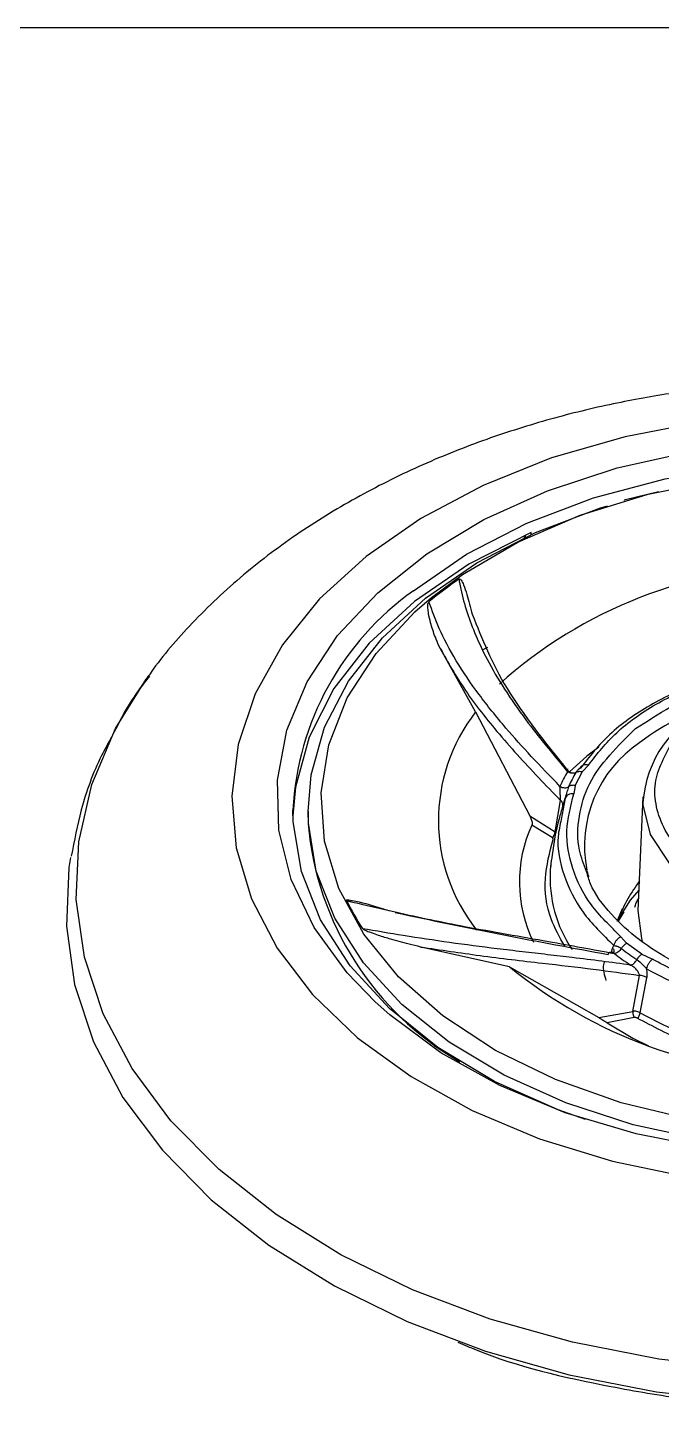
# Model space of a CAD drawing. Header units: inches. Extents: x 0 to 84, y -22 to 124.
# Drawn here: x 47.313 to 48.135, y 38.037 to 39.831 of the extents above; entities that cross this region are included whole.
import ezdxf

# ---------------------------------------------------------------- set-up
doc = ezdxf.new("R2010")
doc.units = ezdxf.units.IN
doc.header["$MEASUREMENT"] = 0
doc.layers.add('1', color=4, linetype='Continuous')
doc.layers.add('BDIM_CYAN', color=4, linetype='Continuous')

# ---------------------------------------------------------------- blocks, each defined once
blk = doc.blocks.new('2026 RELAY')
at = {"layer": '1', "color": 3, "linetype": 'Continuous', "lineweight": 25}
blk.add_line((40.5311, 39.3306), (54.9875, 39.3306), dxfattribs=at)
at = {"layer": 'BDIM_CYAN'}
for p, q in [((48.1316, 38.7282), (48.0873, 38.7173)), ((48.0873, 38.7173), (48.0873, 38.7166)), ((48.0948, 38.7187), (48.0944, 38.7192)), ((47.9663, 38.6724), (47.9663, 38.675)), ((47.9563, 38.6705), (47.9579, 38.6686)), ((47.9587, 38.6716), (47.9587, 38.669)), ((47.8944, 38.4422), (47.8467, 38.5282)), ((47.91, 38.5259), (47.9037, 38.5228)), ((47.4679, 38.4863), (47.4516, 38.4628)), ((47.8944, 38.4422), (47.9646, 38.3072)), ((48.0322, 38.3721), (48.0274, 38.3673)), ((48.0408, 38.3733), (48.0329, 38.3648)), ((48.0237, 38.3468), (48.0329, 38.3648)), ((48.0237, 38.3468), (48.0219, 38.3358)), ((47.9976, 38.2866), (48.0045, 38.3275)), ((48.0107, 38.3305), (48.0056, 38.3028)), ((48.0094, 38.3269), (48.0074, 38.3198)), ((48.1116, 38.332), (48.1049, 38.1846)), ((47.677, 38.313), (47.677, 38.2971)), ((47.9646, 38.3072), (47.9976, 38.2866)), ((47.9937, 38.2793), (47.9674, 38.2954)), ((47.9919, 38.2435), (47.9913, 38.2377)), ((48.0797, 38.1706), (48.087, 38.1829)), ((47.9385, 38.1115), (47.8233, 38.1371)), ((48.0709, 38.1298), (48.0721, 38.1357)), ((48.0721, 38.1357), (48.0738, 38.1391)), ((48.083, 38.1505), (48.0904, 38.1419)), ((48.1101, 38.1277), (48.0904, 38.1419)), ((48.1101, 38.1277), (48.124, 38.1212)), ((47.9385, 38.1115), (48.0541, 38.0454)), ((48.0983, 38.0535), (48.107, 38.1002)), ((48.1081, 38.0517), (48.1167, 38.0973)), ((48.0541, 38.0454), (48.0983, 38.0535)), ((48.1001, 38.0454), (48.0653, 38.0388))]:
    blk.add_line(p, q, dxfattribs=at)
at = {"layer": 'BDIM_CYAN', "flags": 128}
for points in [[(47.7522, 38.6441), (47.692, 38.589), (47.6437, 38.5293), (47.6082, 38.4659), (47.5862, 38.4001), (47.578, 38.333), (47.5838, 38.2658), (47.6035, 38.1996), (47.6367, 38.1358), (47.6829, 38.0754), (47.7412, 38.0194), (47.8106, 37.969), (47.8898, 37.9249), (47.9774, 37.8881), (48.0719, 37.8591), (48.1716, 37.8384)], [(48.1889, 38.8188), (48.0885, 38.7996), (47.993, 38.772), (47.9041, 38.7364), (47.8234, 38.6935), (47.7522, 38.6441)], [(47.764, 38.0658), (47.7277, 38.1035), (47.6849, 38.1624), (47.6552, 38.2246), (47.6392, 38.2889), (47.6374, 38.3539), (47.6496, 38.4185), (47.6757, 38.4814), (47.7152, 38.5413), (47.7673, 38.5971), (47.8309, 38.6477), (47.9049, 38.6921), (47.9877, 38.7295), (48.0779, 38.7591), (48.1736, 38.7803)], [(47.8139, 38.5996), (47.8826, 38.6469), (47.9609, 38.6874), (48.0475, 38.7203), (48.1404, 38.7449), (48.2379, 38.7608), (48.3379, 38.7676), (48.4384, 38.7652), (48.5373, 38.7536), (48.6326, 38.7331), (48.7225, 38.7041), (48.805, 38.6672), (48.8785, 38.6231), (48.9415, 38.5727), (48.9927, 38.5171), (49.031, 38.4573), (49.0557, 38.3947), (49.0663, 38.3304), (49.0667, 38.3148)], [(47.8371, 38.5908), (47.8772, 38.6206), (47.9493, 38.6628), (48.0302, 38.6979), (48.1182, 38.7249), (48.2113, 38.7435), (48.3077, 38.7531), (48.4053, 38.7537), (48.5019, 38.745), (48.5956, 38.7275), (48.6842, 38.7013), (48.766, 38.6672), (48.8392, 38.6257), (48.8817, 38.595)], [(47.677, 38.3129), (47.681, 38.3607), (47.6985, 38.4225), (47.7295, 38.4821), (47.7734, 38.5383), (47.8292, 38.5898), (47.8959, 38.6357), (47.9721, 38.6751), (48.0563, 38.7071), (48.0656, 38.71)], [(47.9663, 38.675), (47.8856, 38.6339), (47.8151, 38.5858), (47.7563, 38.5316), (47.7103, 38.4725), (47.6782, 38.4097), (47.6607, 38.3446), (47.6574, 38.3075)], [(48.8791, 38.053), (48.812, 38.0075), (48.7353, 37.9688), (48.6506, 37.9377), (48.5598, 37.9148), (48.4648, 37.9006), (48.3675, 37.8955), (48.2702, 37.8996), (48.1748, 37.9127), (48.0834, 37.9347), (47.9979, 37.9649), (47.9202, 38.0028), (47.8519, 38.0476), (47.7945, 38.0983), (47.7492, 38.1538), (47.7169, 38.213), (47.6984, 38.2745), (47.6941, 38.3372), (47.7039, 38.3996), (47.7278, 38.4604), (47.7652, 38.5183), (47.8154, 38.5721), (47.8371, 38.5908)], [(48.2472, 37.589), (48.1321, 37.6021), (48.0203, 37.6239), (47.9133, 37.6541), (47.8125, 37.6922), (47.7195, 37.7376), (47.6355, 37.7899), (47.5617, 37.8481), (47.4991, 37.9116), (47.4486, 37.9793), (47.411, 38.0504), (47.3867, 38.1239), (47.3761, 38.1987), (47.3793, 38.2738), (47.3964, 38.3482), (47.427, 38.4207), (47.4667, 38.4848)], [(48.0543, 38.3967), (48.0387, 38.3847), (48.0164, 38.3645)], [(48.037, 37.913), (48.0015, 37.9257), (47.919, 37.9626), (47.8455, 38.0067), (47.7825, 38.0571), (47.7314, 38.1127), (47.693, 38.1725), (47.6683, 38.2351), (47.6577, 38.2994), (47.6573, 38.3149)], [(48.1115, 38.3246), (48.1116, 38.3216), (48.1211, 38.2832), (48.1445, 38.2474), (48.1805, 38.2163), (48.2271, 38.1916), (48.2816, 38.1748), (48.3407, 38.1669), (48.4011, 38.1683), (48.4591, 38.1789), (48.5116, 38.1981), (48.5553, 38.2249), (48.5879, 38.2576)], [(49.047, 38.3131), (49.043, 38.2653), (49.0255, 38.2035), (48.9945, 38.1439), (48.9506, 38.0878), (48.8948, 38.0362), (48.8281, 37.9903), (48.7519, 37.9509), (48.6677, 37.919), (48.5774, 37.895), (48.4827, 37.8796), (48.3855, 37.8729), (48.2878, 37.8753), (48.1916, 37.8865), (48.0989, 37.9064), (48.0116, 37.9346), (47.9314, 37.9706), (47.8599, 38.0134), (47.7987, 38.0624), (47.749, 38.1165), (47.7117, 38.1746), (47.6877, 38.2355), (47.6774, 38.2979), (47.677, 38.3129)], [(47.3686, 38.2532), (47.3666, 38.2402), (47.3633, 38.1641), (47.374, 38.0883), (47.3986, 38.0139), (47.4368, 37.9419), (47.4879, 37.8732), (47.5513, 37.809), (47.6261, 37.75), (47.7112, 37.6971), (47.8054, 37.651), (47.9074, 37.6124), (48.0159, 37.5819), (48.1292, 37.5598), (48.2457, 37.5465)], [(48.1061, 38.2108), (48.0951, 38.1979), (48.0781, 38.171)], [(48.078, 38.1705), (48.0784, 38.1715), (48.0851, 38.1869)], [(48.1049, 38.1846), (48.1095, 38.1481), (48.1105, 38.1448)], [(48.8868, 38.0079), (48.8573, 37.9891), (48.7787, 37.9481), (48.692, 37.9146), (48.5989, 37.8891), (48.5011, 37.8722), (48.4006, 37.8642), (48.2994, 37.8653), (48.1994, 37.8754), (48.1026, 37.8944), (48.0108, 37.9218), (47.9259, 37.9572), (47.8494, 37.9999), (47.7829, 38.0489), (47.764, 38.0658)], [(48.0653, 38.0388), (48.0986, 38.0188), (48.1189, 38.0086)]]:
    blk.add_lwpolyline(points, dxfattribs=at)
at = {"layer": 'BDIM_CYAN'}
for centre, radius, start, end in [((48.327, 38.0304), 0.6018, 90.8641, 131.8872), ((48.1871, 38.1632), 0.5502, 124.8457, 129.9438), ((48.0298, 38.2954), 0.3731, 125.3631, 177.0099), ((48.3224, 38.1194), 0.3554, 106.9963, 127.211), ((48.0762, 38.3014), 0.23, 142.2349, 218.3044), ((48.2588, 38.3146), 0.1476, 114.1201, 176.1009), ((48.1966, 38.2685), 0.1609, 123.649, 191.2929), ((48.1748, 38.2703), 0.1868, 149.65, 156.2311), ((48.0222, 38.3754), 0.0124, 226.6497, 275.3664), ((48.1807, 38.2724), 0.1809, 149.65, 156.2311), ((48.0726, 38.332), 0.3972, 185.0454, 239.9725), ((48.1281, 38.2216), 0.1769, 155.3335, 206.2641), ((47.9876, 38.2873), 0.0101, 307.3819, 356.287), ((48.1571, 38.2269), 0.1661, 176.2586, 214.1453), ((48.0379, 38.3489), 0.3459, 205.9659, 212.9138), ((48.2745, 38.3798), 0.3103, 232.0118, 236.6041), ((48.2717, 38.3812), 0.3204, 232.0118, 236.6041), ((48.3332, 38.5924), 0.6221, 230.6228, 269.2994), ((48.3584, 38.5448), 0.4987, 240.9449, 275.4239), ((48.0982, 38.0529), 0.01, 306.2397, 353.1741), ((48.3542, 38.489), 0.5017, 240.6303, 269.8451)]:
    blk.add_arc(centre, radius, start, end, dxfattribs=at)
for points, knots in [([(48.362, 38.8719), (48.3586, 38.8719), (48.3466, 38.8719), (48.3195, 38.8714), (48.276, 38.8697), (48.2173, 38.8651), (48.1477, 38.8564), (48.0709, 38.8426), (47.9899, 38.8228), (47.9071, 38.7967), (47.8241, 38.7636), (47.743, 38.7235), (47.6647, 38.6758), (47.5913, 38.6208), (47.5264, 38.5593), (47.4868, 38.5136), (47.4697, 38.4888), (47.4679, 38.4863)], [0, 0, 0, 0, 0.00958, 0.0332226, 0.074993, 0.1305625, 0.1967934, 0.2705961, 0.349877, 0.4331513, 0.5199221, 0.6103535, 0.7024394, 0.7984501, 0.8966915, 0.9895439, 1, 1, 1, 1]), ([(47.8728, 38.6147), (47.8728, 38.6148), (47.873, 38.6149), (47.8734, 38.615), (47.8737, 38.6149), (47.8742, 38.6148), (47.8749, 38.6143), (47.8769, 38.6119), (47.8813, 38.6013), (47.8854, 38.5865), (47.8889, 38.5735), (47.8901, 38.5691)], [0, 0, 0, 0, 0.0054864, 0.0110267, 0.0160424, 0.0215241, 0.0308969, 0.0601677, 0.194769, 0.7287144, 1, 1, 1, 1]), ([(47.8728, 38.6147), (47.8728, 38.6142), (47.8731, 38.6127), (47.8738, 38.6085), (47.8765, 38.5948), (47.8851, 38.5627), (47.9088, 38.5068), (47.9537, 38.4371), (47.9949, 38.3872), (48.0136, 38.3647)], [0, 0, 0, 0, 0.007324, 0.019564, 0.058649, 0.192116, 0.441769, 0.746986, 1, 1, 1, 1]), ([(47.8467, 38.5282), (47.8451, 38.5319), (47.8409, 38.542), (47.8364, 38.5559), (47.8334, 38.5685), (47.8327, 38.5771), (47.8319, 38.5824), (47.8337, 38.5847), (47.8339, 38.585)], [0, 0, 0, 0, 0.191782, 0.518998, 0.728969, 0.85611, 0.98384, 1, 1, 1, 1]), ([(48.0039, 38.3456), (47.9913, 38.3586), (47.9667, 38.3841), (47.931, 38.4239), (47.8974, 38.4656), (47.8683, 38.5089), (47.8468, 38.5492), (47.838, 38.5737), (47.8339, 38.585)], [0, 0, 0, 0, 0.154219, 0.301464, 0.47799, 0.661716, 0.843633, 1, 1, 1, 1]), ([(47.8901, 38.5691), (47.9025, 38.5375), (47.9277, 38.4737), (47.9848, 38.4024), (48.0137, 38.3664)], [0, 0, 0, 0, 0.4948685, 1, 1, 1, 1]), ([(47.8467, 38.5282), (47.8566, 38.5101), (47.8765, 38.4741), (47.9138, 38.4261), (47.9479, 38.3871), (47.9756, 38.3573), (47.9949, 38.3374), (48.0045, 38.3275)], [0, 0, 0, 0, 0.284599, 0.565427, 0.713522, 0.857932, 1, 1, 1, 1]), ([(48.2565, 38.5), (48.2319, 38.4941), (48.1828, 38.4822), (48.1192, 38.4519), (48.0656, 38.4144), (48.0421, 38.3843), (48.0303, 38.3692)], [0, 0, 0, 0, 0.25, 0.5, 0.75, 1, 1, 1, 1]), ([(48.0408, 38.3733), (48.0521, 38.3877), (48.0749, 38.4169), (48.1269, 38.4533), (48.1888, 38.4828), (48.2364, 38.4942), (48.2599, 38.4999)], [0, 0, 0, 0, 0.247011, 0.5, 0.752989, 1, 1, 1, 1]), ([(48.1017, 38.4206), (48.1317, 38.4398), (48.1777, 38.4694), (48.2592, 38.4915), (48.3264, 38.5008), (48.3954, 38.5009), (48.4814, 38.4896), (48.5775, 38.4567), (48.6477, 38.4032), (48.6828, 38.3516), (48.6972, 38.3082), (48.6971, 38.2639), (48.6806, 38.2081), (48.6453, 38.173), (48.6223, 38.1501)], [0, 0, 0, 0, 0.119728, 0.18418, 0.25, 0.31582, 0.380272, 0.5, 0.619728, 0.68418, 0.75, 0.81582, 0.880272, 1, 1, 1, 1]), ([(47.471, 38.4889), (47.4619, 38.477), (47.4442, 38.4537), (47.4315, 38.4283), (47.4253, 38.4159)], [0, 0, 0, 0, 0.5120505, 1, 1, 1, 1]), ([(47.4216, 38.4091), (47.4173, 38.4013), (47.4006, 38.3712), (47.3821, 38.3196), (47.3736, 38.2751), (47.3697, 38.2551)], [0, 0, 0, 0, 0.160366, 0.621498, 1, 1, 1, 1]), ([(48.0384, 38.235), (48.0348, 38.2442), (48.0257, 38.2677), (48.0272, 38.3068), (48.0432, 38.3625), (48.0787, 38.3977), (48.1017, 38.4206)], [0, 0, 0, 0, 0.143967, 0.369342, 0.590034, 1, 1, 1, 1]), ([(48.5737, 38.2736), (48.5581, 38.2574), (48.534, 38.2324), (48.484, 38.2089), (48.4404, 38.1955), (48.3933, 38.1883), (48.3317, 38.1871), (48.2579, 38.1996), (48.1966, 38.2288), (48.1596, 38.2605), (48.1389, 38.2886), (48.1278, 38.3188), (48.1251, 38.3586), (48.1404, 38.3863), (48.1503, 38.4043)], [0, 0, 0, 0, 0.119728, 0.18418, 0.25, 0.31582, 0.380272, 0.5, 0.619728, 0.68418, 0.75, 0.81582, 0.880272, 1, 1, 1, 1]), ([(48.0136, 38.3647), (48.0137, 38.3655), (48.0137, 38.367), (48.0138, 38.3681), (48.0138, 38.3683), (48.0138, 38.3681), (48.0137, 38.3674), (48.0137, 38.3668), (48.0137, 38.3664)], [0, 0, 0, 0, 0.27767, 0.532627, 0.651875, 0.767289, 0.882123, 1, 1, 1, 1]), ([(48.0303, 38.3692), (48.0295, 38.3688), (48.0283, 38.368), (48.0264, 38.3665), (48.0252, 38.3647), (48.0246, 38.3638)], [0, 0, 0, 0, 0.40286, 0.687897, 1, 1, 1, 1]), ([(48.0045, 38.3275), (48.0045, 38.3281), (48.0045, 38.3293), (48.0044, 38.3324), (48.0043, 38.3365), (48.0041, 38.3414), (48.004, 38.3442), (48.0039, 38.3456)], [0, 0, 0, 0, 0.111418, 0.230072, 0.482003, 0.743082, 1, 1, 1, 1]), ([(48.0152, 38.3453), (48.0144, 38.3431), (48.0128, 38.3387), (48.0114, 38.3333), (48.0107, 38.3305)], [0, 0, 0, 0, 0.490746, 1, 1, 1, 1]), ([(48.083, 38.1505), (48.0692, 38.164), (48.0412, 38.1913), (48.0181, 38.2385), (48.0094, 38.2876), (48.0177, 38.3198), (48.0219, 38.3358)], [0, 0, 0, 0, 0.247011, 0.5, 0.752989, 1, 1, 1, 1]), ([(48.0074, 38.3198), (48.0058, 38.3144), (47.9995, 38.2936), (47.9948, 38.2671), (47.9923, 38.2465), (47.9917, 38.2415)], [0, 0, 0, 0, 0.208858, 0.805553, 1, 1, 1, 1]), ([(48.0074, 38.3199), (48.0076, 38.3205), (48.0079, 38.3218), (48.0074, 38.3239), (48.0063, 38.3259), (48.0051, 38.327), (48.0045, 38.3275)], [0, 0, 0, 0, 0.245337, 0.5, 0.754663, 1, 1, 1, 1]), ([(48.0074, 38.3199), (48.0078, 38.3213), (48.0087, 38.3243), (48.01, 38.3283), (48.0107, 38.3305)], [0, 0, 0, 0, 0.459104, 1, 1, 1, 1]), ([(47.9646, 38.3072), (47.9654, 38.3058), (47.9669, 38.3028), (47.9678, 38.2989), (47.9678, 38.2965), (47.9675, 38.2956), (47.9674, 38.2954)], [0, 0, 0, 0, 0.355626, 0.722655, 0.915821, 1, 1, 1, 1]), ([(48.0056, 38.3028), (48.0039, 38.2954), (47.9983, 38.2713), (48.0073, 38.23), (48.0304, 38.1814), (48.0593, 38.1532), (48.0738, 38.1391)], [0, 0, 0, 0, 0.129854, 0.419903, 0.709951, 1, 1, 1, 1]), ([(47.9949, 38.2768), (47.9949, 38.277), (47.9951, 38.2775), (47.9948, 38.2781), (47.9944, 38.2788), (47.9939, 38.2791), (47.9937, 38.2793)], [0, 0, 0, 0, 0.25131, 0.505605, 0.751254, 1, 1, 1, 1]), ([(48.01, 38.1381), (48.0035, 38.1498), (47.9877, 38.178), (47.9817, 38.2257), (47.9905, 38.2599), (47.9949, 38.2768)], [0, 0, 0, 0, 0.263653, 0.636103, 1, 1, 1, 1]), ([(48.6223, 38.1501), (48.5923, 38.1309), (48.5463, 38.1013), (48.4648, 38.0792), (48.3976, 38.0699), (48.3286, 38.0698), (48.2426, 38.0811), (48.1462, 38.114), (48.0774, 38.1676), (48.0456, 38.2102), (48.0399, 38.2297), (48.0384, 38.235)], [0, 0, 0, 0, 0.169119, 0.260158, 0.35313, 0.446101, 0.537141, 0.706259, 0.875378, 0.966417, 1, 1, 1, 1]), ([(48.0417, 38.2283), (48.0408, 38.2307), (48.0393, 38.2349), (48.0392, 38.2356), (48.0392, 38.2358)], [0, 0, 0, 0, 0.582184, 1, 1, 1, 1]), ([(48.1072, 38.2231), (48.1019, 38.2154), (48.0909, 38.1997), (48.0832, 38.1821), (48.0793, 38.173)], [0, 0, 0, 0, 0.484895, 1, 1, 1, 1]), ([(47.7269, 38.1974), (47.7269, 38.1975), (47.7268, 38.1977), (47.7269, 38.1979), (47.727, 38.1981), (47.7274, 38.1983), (47.7283, 38.1984), (47.7323, 38.1982), (47.7476, 38.1949), (47.7645, 38.1899), (47.7785, 38.1855), (47.7813, 38.1846)], [0, 0, 0, 0, 0.006388, 0.012838, 0.018678, 0.02506, 0.035973, 0.070053, 0.226769, 0.84844, 1, 1, 1, 1]), ([(47.7269, 38.1974), (47.7277, 38.1972), (47.7299, 38.1967), (47.7364, 38.1951), (47.757, 38.1901), (47.805, 38.179), (47.8864, 38.1621), (47.9842, 38.1453), (48.0463, 38.1339), (48.0745, 38.1287)], [0, 0, 0, 0, 0.007325, 0.019566, 0.05865, 0.192116, 0.441769, 0.746986, 1, 1, 1, 1]), ([(48.101, 38.1889), (48.1016, 38.1907), (48.1026, 38.1941), (48.1046, 38.198), (48.1056, 38.1998)], [0, 0, 0, 0, 0.5245059, 1, 1, 1, 1]), ([(47.7901, 38.1818), (47.8366, 38.172), (47.9304, 38.1523), (48.0209, 38.1358), (48.0665, 38.1275)], [0, 0, 0, 0, 0.495173, 1, 1, 1, 1]), ([(47.8233, 38.1371), (47.8182, 38.1383), (47.8044, 38.1416), (47.7854, 38.1468), (47.7683, 38.152), (47.7571, 38.1562), (47.7499, 38.1585), (47.7478, 38.1607), (47.7475, 38.1609)], [0, 0, 0, 0, 0.191797, 0.519052, 0.729035, 0.856173, 0.983899, 1, 1, 1, 1]), ([(48.0954, 38.1137), (48.0706, 38.117), (48.0359, 38.1216), (47.9879, 38.1271), (47.9553, 38.1309), (47.9128, 38.1359), (47.8609, 38.1427), (47.8021, 38.1515), (47.7651, 38.1579), (47.7475, 38.1609)], [0, 0, 0, 0, 0.229238, 0.322198, 0.414546, 0.50635, 0.67863, 0.847274, 1, 1, 1, 1]), ([(47.8233, 38.1371), (47.8489, 38.1333), (47.9015, 38.1255), (47.9774, 38.1165), (48.0472, 38.1086), (48.0873, 38.1029), (48.107, 38.1002)], [0, 0, 0, 0, 0.262316, 0.539411, 0.773759, 1, 1, 1, 1]), ([(48.0721, 38.1357), (48.0725, 38.1353), (48.0733, 38.1344), (48.0739, 38.1328), (48.0741, 38.1315), (48.0737, 38.1307), (48.0736, 38.1304)], [0, 0, 0, 0, 0.248354, 0.520527, 0.811037, 1, 1, 1, 1]), ([(48.0738, 38.1391), (48.0745, 38.1389), (48.0755, 38.1387), (48.0769, 38.1385), (48.0785, 38.1381), (48.0808, 38.1372), (48.0827, 38.1359), (48.0836, 38.1352)], [0, 0, 0, 0, 0.224307, 0.303573, 0.473827, 0.745729, 1, 1, 1, 1]), ([(48.0836, 38.1352), (48.0829, 38.1343), (48.0816, 38.1324), (48.0791, 38.1303), (48.0766, 38.129), (48.0752, 38.1288), (48.0745, 38.1287)], [0, 0, 0, 0, 0.266689, 0.531115, 0.778754, 1, 1, 1, 1]), ([(48.0836, 38.1352), (48.084, 38.1359), (48.085, 38.1373), (48.0867, 38.1392), (48.0885, 38.1408), (48.0898, 38.1415), (48.0904, 38.1419)], [0, 0, 0, 0, 0.257259, 0.51339, 0.762603, 1, 1, 1, 1]), ([(48.0615, 38.118), (48.0611, 38.1168), (48.0586, 38.1088), (48.0613, 38.1006), (48.0636, 38.0936)], [0, 0, 0, 0, 0.14982, 1, 1, 1, 1]), ([(48.0745, 38.1287), (48.0735, 38.1291), (48.0717, 38.13), (48.0694, 38.1303), (48.068, 38.13), (48.0672, 38.1294), (48.0667, 38.1286), (48.0666, 38.1279), (48.0665, 38.1275)], [0, 0, 0, 0, 0.2775578, 0.5325236, 0.6518255, 0.7672317, 0.8821311, 1, 1, 1, 1]), ([(48.0736, 38.1304), (48.0734, 38.1303), (48.0731, 38.1301), (48.0718, 38.1297), (48.0704, 38.1298), (48.0701, 38.1301), (48.07, 38.1302)], [0, 0, 0, 0, 0.256003, 0.533076, 0.777913, 1, 1, 1, 1]), ([(48.1038, 38.1207), (48.1062, 38.1187), (48.1106, 38.1153), (48.1145, 38.1108), (48.1162, 38.1089)], [0, 0, 0, 0, 0.571404, 1, 1, 1, 1]), ([(48.4041, 38.0626), (48.3791, 38.0616), (48.3284, 38.0597), (48.2532, 38.0705), (48.1826, 38.0902), (48.1434, 38.111), (48.124, 38.1212)], [0, 0, 0, 0, 0.247012, 0.5, 0.752988, 1, 1, 1, 1]), ([(48.107, 38.1002), (48.1069, 38.1007), (48.1068, 38.1019), (48.1057, 38.1045), (48.1034, 38.1078), (48.0997, 38.1113), (48.0968, 38.1129), (48.0954, 38.1137)], [0, 0, 0, 0, 0.111469, 0.230184, 0.482262, 0.743373, 1, 1, 1, 1]), ([(48.1167, 38.0973), (48.116, 38.0977), (48.1147, 38.0986), (48.1121, 38.0995), (48.1095, 38.1001), (48.1078, 38.1002), (48.107, 38.1002)], [0, 0, 0, 0, 0.245337, 0.5, 0.754663, 1, 1, 1, 1]), ([(48.1167, 38.0973), (48.117, 38.0989), (48.1176, 38.1025), (48.1167, 38.1066), (48.1162, 38.1089)], [0, 0, 0, 0, 0.459352, 1, 1, 1, 1]), ([(48.0541, 38.0454), (48.0553, 38.0448), (48.0579, 38.0433), (48.0616, 38.0412), (48.0641, 38.0396), (48.065, 38.039), (48.0653, 38.0388)], [0, 0, 0, 0, 0.355757, 0.72292, 0.916269, 1, 1, 1, 1]), ([(48.1081, 38.0517), (48.1074, 38.0521), (48.1061, 38.0528), (48.1035, 38.0535), (48.1009, 38.0538), (48.0991, 38.0536), (48.0983, 38.0535)], [0, 0, 0, 0, 0.245118, 0.499544, 0.75421, 1, 1, 1, 1]), ([(48.0983, 38.0535), (48.0983, 38.0529), (48.0984, 38.0519), (48.0986, 38.0503), (48.0989, 38.0491), (48.0992, 38.048), (48.0996, 38.0466), (48.0999, 38.0459), (48.1001, 38.0454)], [0, 0, 0, 0, 0.250263, 0.382232, 0.514843, 0.645287, 0.771015, 1, 1, 1, 1]), ([(48.1041, 38.0448), (48.1038, 38.045), (48.1033, 38.0452), (48.1023, 38.0455), (48.1012, 38.0456), (48.1005, 38.0454), (48.1001, 38.0454)], [0, 0, 0, 0, 0.244745, 0.492429, 0.744713, 1, 1, 1, 1]), ([(48.3392, 37.9806), (48.3334, 37.9806), (48.3003, 37.9802), (48.2412, 37.9907), (48.1663, 38.0116), (48.1247, 38.0338), (48.1041, 38.0448)], [0, 0, 0, 0, 0.066378, 0.379986, 0.693594, 1, 1, 1, 1]), ([(47.8714, 37.6243), (47.8793, 37.6208), (47.9394, 37.5944), (48.0406, 37.571), (48.1652, 37.5496), (48.2973, 37.5369), (48.4661, 37.5369), (48.631, 37.5597), (48.7561, 37.5897), (48.8145, 37.6095), (48.8437, 37.6194)], [0, 0, 0, 0, 0.028011, 0.214459, 0.311674, 0.408909, 0.60723, 0.805551, 0.902765, 1, 1, 1, 1])]:
    blk.add_open_spline(points, degree=3, knots=knots, dxfattribs=at)
for points in [[(48.0408, 38.3733), (48.0396, 38.3735), (48.0372, 38.374), (48.034, 38.3733), (48.0315, 38.3718), (48.0307, 38.3701), (48.0303, 38.3692)], [(48.0246, 38.3638), (48.0239, 38.3634), (48.0224, 38.3626), (48.0195, 38.3625), (48.0165, 38.3631), (48.0146, 38.3641), (48.0136, 38.3647)], [(48.0246, 38.3638), (48.0252, 38.3641), (48.0263, 38.3647), (48.0283, 38.3652), (48.0305, 38.3652), (48.0321, 38.3649), (48.0329, 38.3648)], [(48.0039, 38.3456), (48.0048, 38.3451), (48.0068, 38.3442), (48.0099, 38.3437), (48.0129, 38.344), (48.0144, 38.3448), (48.0152, 38.3453)], [(48.0219, 38.3358), (48.0206, 38.3359), (48.018, 38.336), (48.0146, 38.335), (48.0119, 38.3332), (48.0111, 38.3314), (48.0107, 38.3305)], [(48.0237, 38.3468), (48.0229, 38.3469), (48.0213, 38.3471), (48.019, 38.3469), (48.0169, 38.3463), (48.0157, 38.3456), (48.0152, 38.3453)], [(48.083, 38.1505), (48.0819, 38.1499), (48.0798, 38.1487), (48.077, 38.1458), (48.0748, 38.1425), (48.0741, 38.1403), (48.0738, 38.1391)], [(48.0954, 38.1137), (48.0961, 38.1139), (48.0975, 38.1142), (48.0999, 38.1158), (48.1021, 38.118), (48.1032, 38.1198), (48.1038, 38.1207)], [(48.1101, 38.1277), (48.1095, 38.1273), (48.1083, 38.1265), (48.1066, 38.1248), (48.105, 38.1229), (48.1042, 38.1214), (48.1038, 38.1207)], [(48.124, 38.1212), (48.1231, 38.1205), (48.1213, 38.1191), (48.1189, 38.1159), (48.117, 38.1123), (48.1165, 38.11), (48.1162, 38.1089)]]:
    blk.add_open_spline(points, degree=3, dxfattribs=at)

msp = doc.modelspace()

# ---------------------------------------------------------------- block references
msp.add_blockref('2026 RELAY', (0, 0.5))

doc.saveas('drawing.dxf')
